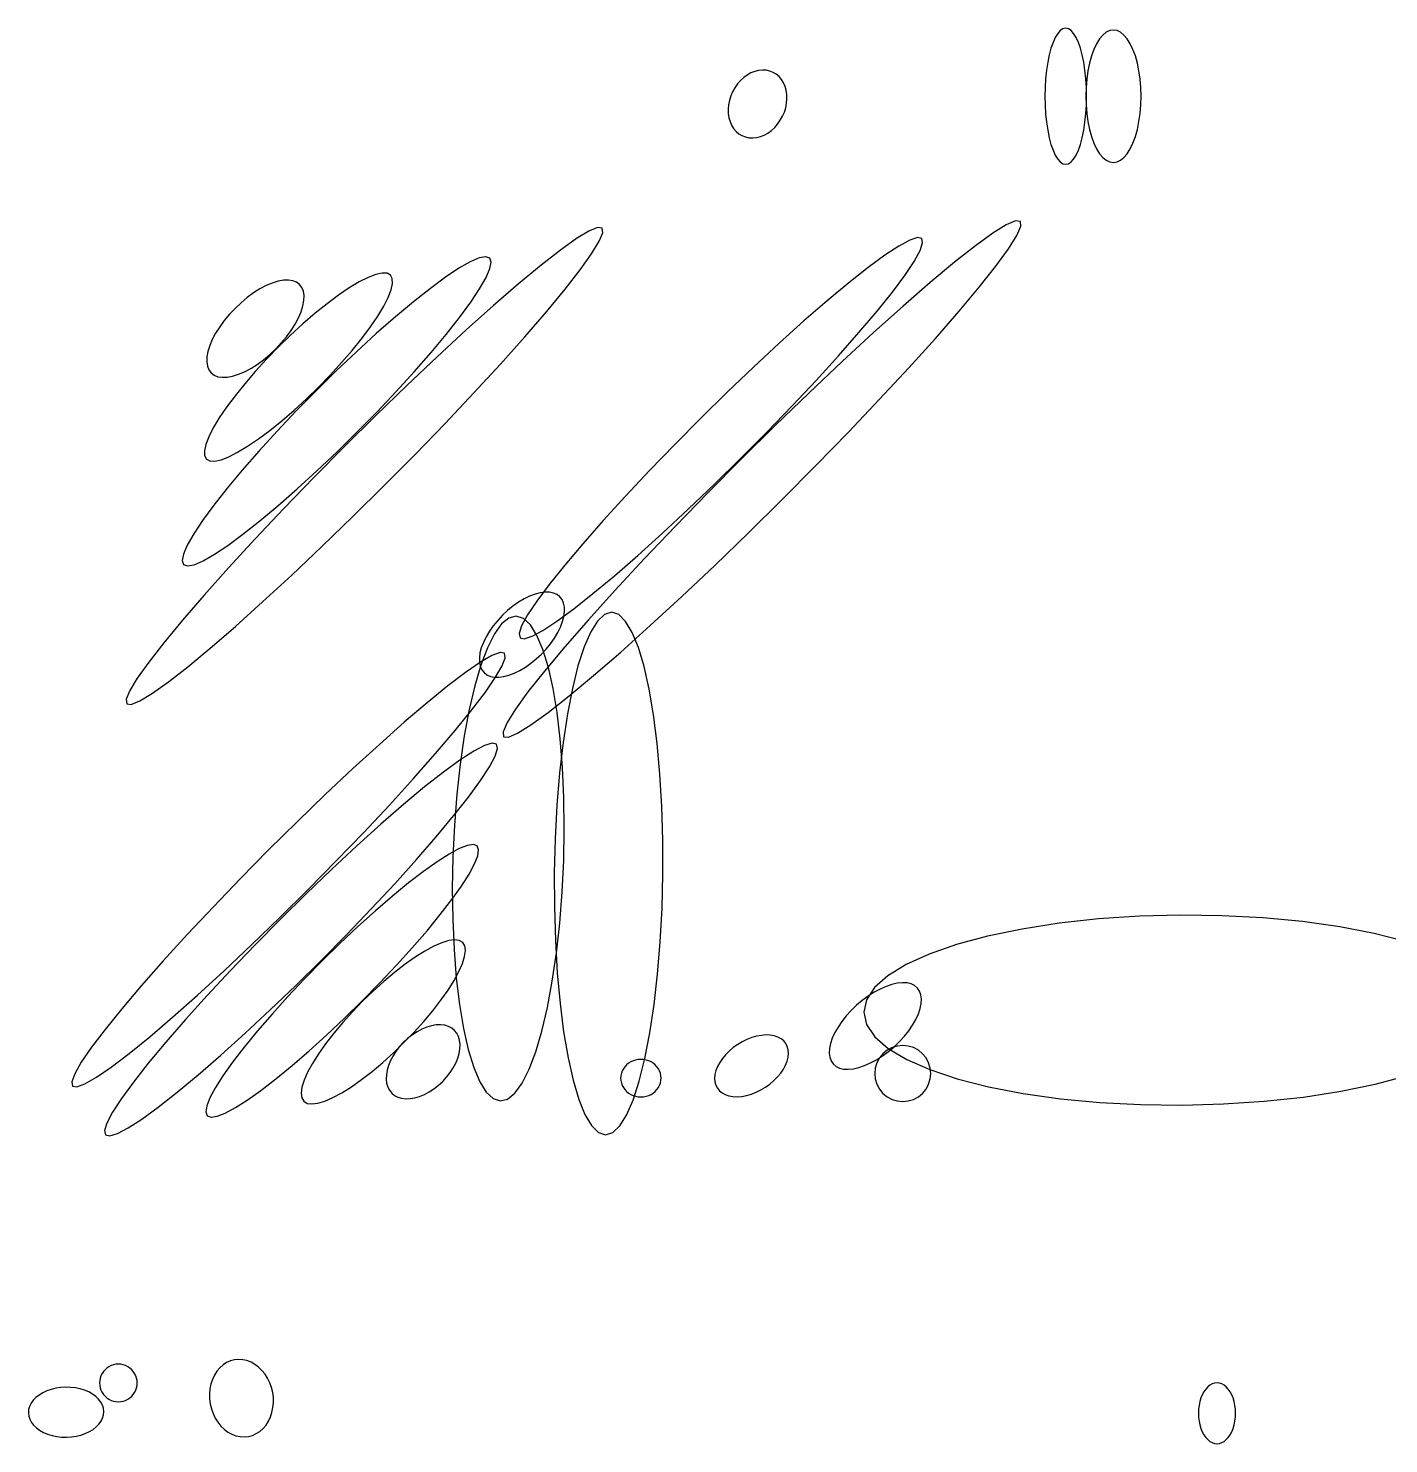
# Model space of a CAD drawing. Extents: x -292 to 292, y -205 to 211.
# Drawn here: x 70.76 to 107.87, y 99.4 to 138.03 of the extents above; entities that cross this region are included whole.
import ezdxf

# ---------------------------------------------------------------- set-up
doc = ezdxf.new("R2010")
doc.units = 0

msp = doc.modelspace()

# ---------------------------------------------------------------- linework, layer by layer
at = {"layer": 'CIRCLES'}
for p, q in [((94.19, 110.142), (94.074, 110.046)), ((94.322, 110.212), (94.19, 110.142)), ((94.466, 110.256), (94.322, 110.212)), ((94.615, 110.27), (94.466, 110.256)), ((94.764, 110.256), (94.615, 110.27)), ((94.908, 110.212), (94.764, 110.256)), ((95.04, 110.142), (94.908, 110.212)), ((95.156, 110.046), (95.04, 110.142)), ((93.909, 109.798), (93.865, 109.655)), ((93.979, 109.931), (93.909, 109.798)), ((94.074, 110.046), (93.979, 109.931)), ((95.251, 109.931), (95.156, 110.046)), ((95.321, 109.798), (95.251, 109.931)), ((95.365, 109.655), (95.321, 109.798)), ((93.865, 109.655), (93.85, 109.506)), ((93.85, 109.506), (93.865, 109.357)), ((93.865, 109.357), (93.909, 109.213)), ((95.321, 109.213), (95.365, 109.357)), ((95.38, 109.506), (95.365, 109.655)), ((95.365, 109.357), (95.38, 109.506)), ((93.909, 109.213), (93.979, 109.081)), ((93.979, 109.081), (94.074, 108.965)), ((94.074, 108.965), (94.19, 108.87)), ((95.04, 108.87), (95.156, 108.965)), ((95.156, 108.965), (95.251, 109.081)), ((95.251, 109.081), (95.321, 109.213)), ((94.19, 108.87), (94.322, 108.799)), ((94.322, 108.799), (94.466, 108.756)), ((94.466, 108.756), (94.615, 108.741)), ((94.615, 108.741), (94.764, 108.756)), ((94.764, 108.756), (94.908, 108.799)), ((94.908, 108.799), (95.04, 108.87))]:
    msp.add_line(p, q, dxfattribs=at)
at = {"layer": 'ELLIPSES'}
for p, q in [((98.913, 137.968), (98.843, 137.89)), ((98.986, 138.016), (98.913, 137.968)), ((99.06, 138.031), (98.986, 138.016)), ((99.134, 138.016), (99.06, 138.031)), ((99.207, 137.968), (99.134, 138.016)), ((99.277, 137.89), (99.207, 137.968)), ((100.167, 137.923), (100.073, 137.847)), ((100.263, 137.969), (100.167, 137.923)), ((100.362, 137.984), (100.263, 137.969)), ((100.46, 137.969), (100.362, 137.984)), ((100.557, 137.923), (100.46, 137.969)), ((100.65, 137.847), (100.557, 137.923)), ((98.714, 137.648), (98.658, 137.488)), ((98.776, 137.783), (98.714, 137.648)), ((98.843, 137.89), (98.776, 137.783)), ((99.344, 137.783), (99.277, 137.89)), ((99.406, 137.648), (99.344, 137.783)), ((99.462, 137.488), (99.406, 137.648)), ((99.903, 137.61), (99.829, 137.454)), ((99.985, 137.742), (99.903, 137.61)), ((100.073, 137.847), (99.985, 137.742)), ((100.739, 137.742), (100.65, 137.847)), ((100.821, 137.61), (100.739, 137.742)), ((100.895, 137.454), (100.821, 137.61)), ((98.609, 137.305), (98.568, 137.104)), ((98.658, 137.488), (98.609, 137.305)), ((99.511, 137.305), (99.462, 137.488)), ((99.552, 137.104), (99.511, 137.305)), ((99.764, 137.277), (99.709, 137.08)), ((99.829, 137.454), (99.764, 137.277)), ((100.96, 137.277), (100.895, 137.454)), ((101.015, 137.08), (100.96, 137.277)), ((90.372, 136.757), (90.276, 136.688)), ((90.472, 136.813), (90.372, 136.757)), ((90.576, 136.855), (90.472, 136.813)), ((90.681, 136.881), (90.576, 136.855)), ((90.785, 136.891), (90.681, 136.881)), ((90.888, 136.886), (90.785, 136.891)), ((90.986, 136.865), (90.888, 136.886)), ((91.079, 136.829), (90.986, 136.865)), ((91.164, 136.778), (91.079, 136.829)), ((91.24, 136.713), (91.164, 136.778)), ((98.535, 136.886), (98.511, 136.656)), ((98.568, 137.104), (98.535, 136.886)), ((99.585, 136.886), (99.552, 137.104)), ((99.609, 136.656), (99.585, 136.886)), ((99.665, 136.868), (99.633, 136.644)), ((99.709, 137.08), (99.665, 136.868)), ((101.058, 136.868), (101.015, 137.08)), ((101.09, 136.644), (101.058, 136.868)), ((90.033, 136.411), (89.972, 136.301)), ((90.105, 136.513), (90.033, 136.411)), ((90.187, 136.606), (90.105, 136.513)), ((90.276, 136.688), (90.187, 136.606)), ((91.307, 136.635), (91.24, 136.713)), ((91.362, 136.545), (91.307, 136.635)), ((91.406, 136.446), (91.362, 136.545)), ((91.436, 136.339), (91.406, 136.446)), ((98.497, 136.418), (98.492, 136.176)), ((98.511, 136.656), (98.497, 136.418)), ((99.614, 136.412), (99.608, 136.176)), ((99.623, 136.418), (99.609, 136.656)), ((99.633, 136.644), (99.614, 136.412)), ((99.628, 136.176), (99.623, 136.418)), ((101.109, 136.412), (101.09, 136.644)), ((101.116, 136.176), (101.109, 136.412)), ((89.885, 136.066), (89.861, 135.945)), ((89.923, 136.185), (89.885, 136.066)), ((89.972, 136.301), (89.923, 136.185)), ((91.422, 135.865), (91.446, 135.986)), ((91.453, 136.225), (91.436, 136.339)), ((91.446, 135.986), (91.456, 136.107)), ((91.456, 136.107), (91.453, 136.225)), ((98.492, 136.176), (98.497, 135.934)), ((99.608, 136.176), (99.614, 135.94)), ((99.623, 135.934), (99.628, 136.176)), ((101.109, 135.94), (101.116, 136.176)), ((89.861, 135.945), (89.851, 135.824)), ((89.851, 135.824), (89.854, 135.706)), ((89.854, 135.706), (89.871, 135.592)), ((89.871, 135.592), (89.902, 135.485)), ((91.274, 135.52), (91.335, 135.63)), ((91.335, 135.63), (91.385, 135.746)), ((91.385, 135.746), (91.422, 135.865)), ((98.497, 135.934), (98.511, 135.695)), ((98.511, 135.695), (98.535, 135.466)), ((99.585, 135.466), (99.609, 135.695)), ((99.609, 135.695), (99.623, 135.934)), ((99.614, 135.94), (99.633, 135.708)), ((99.633, 135.708), (99.665, 135.484)), ((101.058, 135.484), (101.09, 135.708)), ((101.09, 135.708), (101.109, 135.94)), ((89.902, 135.485), (89.945, 135.385)), ((89.945, 135.385), (90, 135.296)), ((90, 135.296), (90.067, 135.218)), ((90.067, 135.218), (90.143, 135.153)), ((90.936, 135.174), (91.031, 135.243)), ((91.031, 135.243), (91.121, 135.325)), ((91.121, 135.325), (91.202, 135.418)), ((91.202, 135.418), (91.274, 135.52)), ((98.535, 135.466), (98.568, 135.248)), ((98.568, 135.248), (98.609, 135.046)), ((99.511, 135.046), (99.552, 135.248)), ((99.552, 135.248), (99.585, 135.466)), ((99.665, 135.484), (99.709, 135.272)), ((99.709, 135.272), (99.764, 135.075)), ((100.96, 135.075), (101.015, 135.272)), ((101.015, 135.272), (101.058, 135.484)), ((90.143, 135.153), (90.229, 135.102)), ((90.229, 135.102), (90.321, 135.066)), ((90.321, 135.066), (90.42, 135.045)), ((90.42, 135.045), (90.522, 135.039)), ((90.522, 135.039), (90.626, 135.05)), ((90.626, 135.05), (90.731, 135.076)), ((90.731, 135.076), (90.835, 135.118)), ((90.835, 135.118), (90.936, 135.174)), ((98.609, 135.046), (98.658, 134.864)), ((98.658, 134.864), (98.714, 134.704)), ((99.406, 134.704), (99.462, 134.864)), ((99.462, 134.864), (99.511, 135.046)), ((99.764, 135.075), (99.829, 134.897)), ((99.829, 134.897), (99.903, 134.741)), ((100.821, 134.741), (100.895, 134.897)), ((100.895, 134.897), (100.96, 135.075)), ((98.714, 134.704), (98.776, 134.569)), ((98.776, 134.569), (98.843, 134.461)), ((98.843, 134.461), (98.913, 134.383)), ((99.207, 134.383), (99.277, 134.461)), ((99.277, 134.461), (99.344, 134.569)), ((99.344, 134.569), (99.406, 134.704)), ((99.903, 134.741), (99.985, 134.61)), ((99.985, 134.61), (100.073, 134.505)), ((100.073, 134.505), (100.167, 134.429)), ((100.167, 134.429), (100.263, 134.383)), ((100.46, 134.383), (100.557, 134.429)), ((100.557, 134.429), (100.65, 134.505)), ((100.65, 134.505), (100.739, 134.61)), ((100.739, 134.61), (100.821, 134.741)), ((98.913, 134.383), (98.986, 134.336)), ((98.986, 134.336), (99.06, 134.32)), ((99.06, 134.32), (99.134, 134.336)), ((99.134, 134.336), (99.207, 134.383)), ((100.263, 134.383), (100.362, 134.367)), ((100.362, 134.367), (100.46, 134.383)), ((86.055, 132.498), (85.715, 132.291)), ((86.289, 132.594), (86.055, 132.498)), ((86.415, 132.58), (86.289, 132.594)), ((86.43, 132.454), (86.415, 132.58)), ((97.439, 132.665), (97.074, 132.438)), ((97.69, 132.773), (97.439, 132.665)), ((97.823, 132.761), (97.69, 132.773)), ((97.726, 132.377), (97.835, 132.628)), ((97.835, 132.628), (97.823, 132.761)), ((85.715, 132.291), (85.277, 131.979)), ((86.127, 131.88), (86.333, 132.219)), ((86.333, 132.219), (86.43, 132.454)), ((94.804, 132.25), (94.506, 132.089)), ((95.014, 132.318), (94.804, 132.25)), ((95.132, 132.293), (95.014, 132.318)), ((95.087, 131.966), (95.156, 132.175)), ((95.156, 132.175), (95.132, 132.293)), ((97.074, 132.438), (96.601, 132.097)), ((97.498, 132.013), (97.726, 132.377)), ((83.061, 131.764), (82.815, 131.658)), ((83.239, 131.798), (83.061, 131.764)), ((83.348, 131.761), (83.239, 131.798)), ((83.386, 131.652), (83.348, 131.761)), ((85.277, 131.979), (84.747, 131.565)), ((85.815, 131.441), (86.127, 131.88)), ((94.125, 131.838), (93.668, 131.501)), ((94.506, 132.089), (94.125, 131.838)), ((94.924, 131.669), (95.087, 131.966)), ((96.601, 132.097), (96.029, 131.646)), ((97.155, 131.541), (97.498, 132.013)), ((80.412, 131.353), (80.238, 131.315)), ((80.546, 131.347), (80.412, 131.353)), ((80.639, 131.297), (80.546, 131.347)), ((82.508, 131.481), (82.143, 131.239)), ((82.815, 131.658), (82.508, 131.481)), ((83.246, 131.228), (83.352, 131.473)), ((83.352, 131.473), (83.386, 131.652)), ((84.747, 131.565), (84.135, 131.058)), ((85.402, 130.911), (85.815, 131.441)), ((93.668, 131.501), (93.141, 131.085)), ((94.671, 131.289), (94.924, 131.669)), ((96.029, 131.646), (95.366, 131.094)), ((96.703, 130.97), (97.155, 131.541)), ((77.249, 131.009), (77.078, 130.918)), ((77.416, 131.08), (77.249, 131.009)), ((77.574, 131.13), (77.416, 131.08)), ((77.722, 131.157), (77.574, 131.13)), ((77.857, 131.162), (77.722, 131.157)), ((77.977, 131.144), (77.857, 131.162)), ((78.079, 131.104), (77.977, 131.144)), ((78.161, 131.042), (78.079, 131.104)), ((78.223, 130.959), (78.161, 131.042)), ((78.263, 130.857), (78.223, 130.959)), ((79.787, 131.111), (79.516, 130.949)), ((80.029, 131.234), (79.787, 131.111)), ((80.238, 131.315), (80.029, 131.234)), ((80.689, 131.204), (80.639, 131.297)), ((80.657, 130.896), (80.695, 131.069)), ((80.695, 131.069), (80.689, 131.204)), ((82.143, 131.239), (81.727, 130.933)), ((83.07, 130.92), (83.246, 131.228)), ((84.135, 131.058), (83.451, 130.466)), ((93.141, 131.085), (92.555, 130.597)), ((94.332, 130.834), (94.671, 131.289)), ((95.366, 131.094), (94.625, 130.451)), ((96.15, 130.309), (96.703, 130.97)), ((76.731, 130.682), (76.562, 130.541)), ((76.904, 130.808), (76.731, 130.682)), ((77.078, 130.918), (76.904, 130.808)), ((78.249, 130.455), (78.276, 130.603)), ((78.281, 130.738), (78.263, 130.857)), ((78.276, 130.603), (78.281, 130.738)), ((79.222, 130.749), (78.909, 130.516)), ((79.516, 130.949), (79.222, 130.749)), ((80.454, 130.444), (80.576, 130.686)), ((80.576, 130.686), (80.657, 130.896)), ((81.268, 130.57), (80.773, 130.156)), ((81.727, 130.933), (81.268, 130.57)), ((82.828, 130.555), (83.07, 130.92)), ((84.896, 130.298), (85.402, 130.911)), ((92.555, 130.597), (91.92, 130.044)), ((93.913, 130.31), (94.332, 130.834)), ((76.247, 130.226), (76.106, 130.057)), ((76.4, 130.388), (76.247, 130.226)), ((76.562, 130.541), (76.4, 130.388)), ((78.128, 130.13), (78.199, 130.296)), ((78.199, 130.296), (78.249, 130.455)), ((78.583, 130.253), (78.249, 129.965)), ((78.909, 130.516), (78.583, 130.253)), ((80.291, 130.174), (80.454, 130.444)), ((82.523, 130.139), (82.828, 130.555)), ((83.451, 130.466), (82.706, 129.799)), ((84.305, 129.613), (84.896, 130.298)), ((93.421, 129.726), (93.913, 130.31)), ((94.625, 130.451), (93.818, 129.727)), ((95.504, 129.569), (96.15, 130.309)), ((75.98, 129.884), (75.87, 129.71)), ((76.106, 130.057), (75.98, 129.884)), ((78.249, 129.965), (77.913, 129.657)), ((77.927, 129.785), (78.037, 129.958)), ((78.037, 129.958), (78.128, 130.13)), ((79.858, 129.567), (80.091, 129.88)), ((80.091, 129.88), (80.291, 130.174)), ((80.773, 130.156), (80.25, 129.698)), ((82.706, 129.799), (81.914, 129.069)), ((82.16, 129.679), (82.523, 130.139)), ((91.92, 130.044), (91.245, 129.437)), ((75.779, 129.539), (75.708, 129.372)), ((75.87, 129.71), (75.779, 129.539)), ((77.508, 129.28), (77.66, 129.443)), ((77.913, 129.657), (77.581, 129.334)), ((77.66, 129.443), (77.801, 129.612)), ((77.801, 129.612), (77.927, 129.785)), ((79.595, 129.241), (79.858, 129.567)), ((80.25, 129.698), (79.709, 129.204)), ((81.747, 129.183), (82.16, 129.679)), ((83.638, 128.868), (84.305, 129.613)), ((91.245, 129.437), (90.544, 128.785)), ((92.865, 129.094), (93.421, 129.726)), ((93.818, 129.727), (92.959, 128.934)), ((94.778, 128.764), (95.504, 129.569)), ((75.631, 129.065), (75.626, 128.931)), ((75.658, 129.213), (75.631, 129.065)), ((75.708, 129.372), (75.658, 129.213)), ((77.176, 128.987), (77.345, 129.127)), ((77.581, 129.334), (77.258, 129.002)), ((77.345, 129.127), (77.508, 129.28)), ((79.709, 129.204), (79.159, 128.681)), ((79.307, 128.907), (79.595, 129.241)), ((81.914, 129.069), (81.088, 128.287)), ((81.289, 128.66), (81.747, 129.183)), ((92.253, 128.423), (92.865, 129.094)), ((75.626, 128.931), (75.644, 128.811)), ((75.644, 128.811), (75.684, 128.709)), ((75.684, 128.709), (75.746, 128.627)), ((76.491, 128.589), (76.658, 128.66)), ((76.658, 128.66), (76.829, 128.751)), ((76.95, 128.666), (76.662, 128.332)), ((76.829, 128.751), (77.003, 128.86)), ((77.258, 129.002), (76.95, 128.666)), ((77.003, 128.86), (77.176, 128.987)), ((79.159, 128.681), (78.609, 128.14)), ((78.999, 128.571), (79.307, 128.907)), ((80.796, 128.119), (81.289, 128.66)), ((82.908, 128.075), (83.638, 128.868)), ((90.544, 128.785), (89.827, 128.1)), ((92.959, 128.934), (92.063, 128.086)), ((93.983, 127.907), (94.778, 128.764)), ((75.746, 128.627), (75.828, 128.565)), ((75.828, 128.565), (75.93, 128.524)), ((75.93, 128.524), (76.05, 128.506)), ((76.05, 128.506), (76.185, 128.511)), ((76.185, 128.511), (76.333, 128.539)), ((76.333, 128.539), (76.491, 128.589)), ((76.662, 128.332), (76.399, 128.005)), ((78.676, 128.238), (78.999, 128.571)), ((81.088, 128.287), (80.242, 127.468)), ((91.597, 127.725), (92.253, 128.423)), ((76.399, 128.005), (76.166, 127.693)), ((78.008, 127.607), (78.344, 127.915)), ((78.609, 128.14), (78.069, 127.589)), ((78.344, 127.915), (78.676, 128.238)), ((80.274, 127.568), (80.796, 128.119)), ((82.128, 127.248), (82.908, 128.075)), ((89.827, 128.1), (89.107, 127.393)), ((92.063, 128.086), (91.144, 127.198)), ((93.133, 127.013), (93.983, 127.907)), ((76.166, 127.693), (75.966, 127.399)), ((78.069, 127.589), (77.547, 127.039)), ((77.674, 127.319), (78.008, 127.607)), ((79.734, 127.017), (80.274, 127.568)), ((90.908, 127.012), (91.597, 127.725)), ((75.803, 127.128), (75.681, 126.886)), ((75.966, 127.399), (75.803, 127.128)), ((77.348, 127.057), (77.674, 127.319)), ((80.242, 127.468), (79.391, 126.625)), ((81.309, 126.402), (82.128, 127.248)), ((89.107, 127.393), (88.396, 126.677)), ((91.144, 127.198), (90.219, 126.286)), ((75.681, 126.886), (75.6, 126.677)), ((76.741, 126.624), (77.035, 126.823)), ((77.035, 126.823), (77.348, 127.057)), ((77.547, 127.039), (77.053, 126.497)), ((79.184, 126.476), (79.734, 127.017)), ((90.198, 126.296), (90.908, 127.012)), ((92.243, 126.097), (93.133, 127.013)), ((75.6, 126.677), (75.562, 126.503)), ((75.562, 126.503), (75.568, 126.369)), ((75.568, 126.369), (75.618, 126.276)), ((76.019, 126.257), (76.228, 126.338)), ((76.228, 126.338), (76.47, 126.461)), ((76.47, 126.461), (76.741, 126.624)), ((77.053, 126.497), (76.596, 125.974)), ((79.391, 126.625), (78.549, 125.773)), ((78.633, 125.954), (79.184, 126.476)), ((80.467, 125.55), (81.309, 126.402)), ((88.396, 126.677), (87.707, 125.964)), ((75.618, 126.276), (75.711, 126.226)), ((75.711, 126.226), (75.845, 126.22)), ((75.845, 126.22), (76.019, 126.257)), ((76.596, 125.974), (76.182, 125.478)), ((78.092, 125.459), (78.633, 125.954)), ((87.707, 125.964), (87.051, 125.266)), ((90.219, 126.286), (89.304, 125.363)), ((89.478, 125.59), (90.198, 126.296)), ((91.327, 125.174), (92.243, 126.097)), ((78.549, 125.773), (77.731, 124.926)), ((79.616, 124.707), (80.467, 125.55)), ((88.761, 124.905), (89.478, 125.59)), ((76.182, 125.478), (75.82, 125.018)), ((77.57, 125.001), (78.092, 125.459)), ((87.051, 125.266), (86.44, 124.596)), ((89.304, 125.363), (88.413, 124.447)), ((90.402, 124.262), (91.327, 125.174)), ((75.82, 125.018), (75.515, 124.602)), ((77.731, 124.926), (76.95, 124.099)), ((77.075, 124.587), (77.57, 125.001)), ((88.059, 124.253), (88.761, 124.905)), ((75.515, 124.602), (75.273, 124.237)), ((76.615, 124.224), (77.075, 124.587)), ((78.77, 123.888), (79.616, 124.707)), ((86.44, 124.596), (85.884, 123.963)), ((88.413, 124.447), (87.564, 123.553)), ((75.273, 124.237), (75.097, 123.929)), ((76.2, 123.919), (76.615, 124.224)), ((76.95, 124.099), (76.22, 123.307)), ((87.385, 123.645), (88.059, 124.253)), ((89.484, 123.374), (90.402, 124.262)), ((74.991, 123.684), (74.957, 123.505)), ((75.097, 123.929), (74.991, 123.684)), ((75.528, 123.5), (75.835, 123.676)), ((75.835, 123.676), (76.2, 123.919)), ((77.944, 123.106), (78.77, 123.888)), ((85.884, 123.963), (85.392, 123.38)), ((86.749, 123.093), (87.385, 123.645)), ((74.957, 123.505), (74.994, 123.396)), ((74.994, 123.396), (75.103, 123.359)), ((75.103, 123.359), (75.282, 123.393)), ((75.282, 123.393), (75.528, 123.5)), ((76.22, 123.307), (75.554, 122.562)), ((85.392, 123.38), (84.973, 122.856)), ((87.564, 123.553), (86.769, 122.696)), ((88.587, 122.526), (89.484, 123.374)), ((77.152, 122.375), (77.944, 123.106)), ((84.973, 122.856), (84.634, 122.4)), ((86.163, 122.604), (86.749, 123.093)), ((75.554, 122.562), (74.962, 121.877)), ((84.284, 122.46), (84.132, 122.369)), ((84.435, 122.534), (84.284, 122.46)), ((84.583, 122.59), (84.435, 122.534)), ((84.724, 122.627), (84.583, 122.59)), ((84.857, 122.644), (84.724, 122.627)), ((84.98, 122.642), (84.857, 122.644)), ((85.089, 122.62), (84.98, 122.642)), ((85.183, 122.578), (85.089, 122.62)), ((85.262, 122.517), (85.183, 122.578)), ((85.322, 122.439), (85.262, 122.517)), ((85.637, 122.188), (86.163, 122.604)), ((86.769, 122.696), (86.042, 121.891)), ((87.728, 121.733), (88.587, 122.526)), ((76.408, 121.708), (77.152, 122.375)), ((83.835, 122.144), (83.695, 122.013)), ((83.981, 122.263), (83.835, 122.144)), ((84.132, 122.369), (83.981, 122.263)), ((84.634, 122.4), (84.381, 122.021)), ((85.18, 121.852), (85.637, 122.188)), ((85.364, 122.345), (85.322, 122.439)), ((85.386, 122.235), (85.364, 122.345)), ((85.371, 121.98), (85.389, 122.113)), ((85.389, 122.113), (85.386, 122.235)), ((86.674, 122.093), (86.48, 122.034)), ((86.866, 122.03), (86.674, 122.093)), ((74.962, 121.877), (74.456, 121.264)), ((75.724, 121.116), (76.408, 121.708)), ((83.445, 121.727), (83.339, 121.577)), ((83.564, 121.874), (83.445, 121.727)), ((83.672, 121.774), (83.476, 121.502)), ((83.695, 122.013), (83.564, 121.874)), ((83.871, 121.936), (83.672, 121.774)), ((84.071, 121.986), (83.871, 121.936)), ((84.266, 121.923), (84.071, 121.986)), ((84.218, 121.724), (84.148, 121.514)), ((84.381, 122.021), (84.218, 121.724)), ((84.455, 121.748), (84.266, 121.923)), ((84.633, 121.464), (84.455, 121.748)), ((84.799, 121.601), (85.18, 121.852)), ((85.204, 121.54), (85.278, 121.691)), ((85.278, 121.691), (85.334, 121.839)), ((85.334, 121.839), (85.371, 121.98)), ((86.042, 121.891), (85.397, 121.151)), ((86.288, 121.855), (86.101, 121.557)), ((86.48, 122.034), (86.288, 121.855)), ((87.054, 121.846), (86.866, 122.03)), ((86.921, 121.009), (87.728, 121.733)), ((87.234, 121.544), (87.054, 121.846)), ((83.248, 121.424), (83.174, 121.273)), ((83.339, 121.577), (83.248, 121.424)), ((83.476, 121.502), (83.286, 121.125)), ((84.148, 121.514), (84.173, 121.396)), ((84.173, 121.396), (84.291, 121.371)), ((84.291, 121.371), (84.501, 121.44)), ((84.501, 121.44), (84.799, 121.601)), ((84.798, 121.075), (84.633, 121.464)), ((85.007, 121.237), (85.113, 121.387)), ((85.113, 121.387), (85.204, 121.54)), ((86.101, 121.557), (85.922, 121.147)), ((87.403, 121.129), (87.234, 121.544)), ((74.456, 121.264), (74.043, 120.734)), ((75.111, 120.609), (75.724, 121.116)), ((83.081, 120.984), (83.064, 120.851)), ((83.118, 121.126), (83.081, 120.984)), ((83.409, 120.914), (83.095, 120.732)), ((83.286, 121.125), (83.105, 120.65)), ((83.174, 121.273), (83.118, 121.126)), ((83.629, 120.996), (83.409, 120.914)), ((83.75, 120.976), (83.629, 120.996)), ((83.77, 120.855), (83.75, 120.976)), ((84.618, 120.82), (84.757, 120.951)), ((84.757, 120.951), (84.888, 121.091)), ((84.946, 120.589), (84.798, 121.075)), ((85.397, 121.151), (84.843, 120.49)), ((84.888, 121.091), (85.007, 121.237)), ((85.922, 121.147), (85.755, 120.631)), ((86.18, 120.366), (86.921, 121.009)), ((87.558, 120.61), (87.403, 121.129)), ((74.043, 120.734), (73.731, 120.295)), ((74.581, 120.196), (75.111, 120.609)), ((83.095, 120.732), (82.69, 120.454)), ((83.105, 120.65), (82.938, 120.084)), ((83.064, 120.851), (83.066, 120.729)), ((83.066, 120.729), (83.089, 120.619)), ((83.089, 120.619), (83.13, 120.525)), ((83.13, 120.525), (83.191, 120.447)), ((83.508, 120.32), (83.689, 120.636)), ((83.689, 120.636), (83.77, 120.855)), ((84.169, 120.504), (84.321, 120.595)), ((84.321, 120.595), (84.471, 120.701)), ((84.471, 120.701), (84.618, 120.82)), ((85.076, 120.014), (84.946, 120.589)), ((85.755, 120.631), (85.602, 120.018)), ((87.697, 119.993), (87.558, 120.61)), ((73.731, 120.295), (73.525, 119.955)), ((74.143, 119.883), (74.581, 120.196)), ((82.69, 120.454), (82.203, 120.083)), ((83.191, 120.447), (83.269, 120.386)), ((83.23, 119.916), (83.508, 120.32)), ((83.269, 120.386), (83.364, 120.344)), ((83.364, 120.344), (83.473, 120.322)), ((83.473, 120.322), (83.595, 120.32)), ((83.595, 120.32), (83.728, 120.337)), ((83.728, 120.337), (83.87, 120.374)), ((83.87, 120.374), (84.017, 120.43)), ((84.017, 120.43), (84.169, 120.504)), ((84.843, 120.49), (84.391, 119.919)), ((85.518, 119.814), (86.18, 120.366)), ((73.525, 119.955), (73.429, 119.721)), ((73.804, 119.677), (74.143, 119.883)), ((82.203, 120.083), (81.642, 119.626)), ((82.938, 120.084), (82.786, 119.438)), ((82.86, 119.428), (83.23, 119.916)), ((84.391, 119.919), (84.048, 119.447)), ((84.945, 119.363), (85.518, 119.814)), ((85.185, 119.359), (85.076, 120.014)), ((85.602, 120.018), (85.466, 119.318)), ((87.816, 119.291), (87.697, 119.993)), ((73.429, 119.721), (73.443, 119.595)), ((73.443, 119.595), (73.569, 119.58)), ((73.569, 119.58), (73.804, 119.677)), ((81.642, 119.626), (81.016, 119.092)), ((82.405, 118.865), (82.86, 119.428)), ((82.786, 119.438), (82.652, 118.723)), ((84.048, 119.447), (83.82, 119.083)), ((84.472, 119.022), (84.945, 119.363)), ((81.016, 119.092), (80.336, 118.488)), ((83.82, 119.083), (83.712, 118.832)), ((84.107, 118.795), (84.472, 119.022)), ((85.272, 118.637), (85.185, 119.359)), ((85.466, 119.318), (85.349, 118.544)), ((87.915, 118.514), (87.816, 119.291)), ((81.872, 118.238), (82.405, 118.865)), ((82.652, 118.723), (82.539, 117.95)), ((83.712, 118.832), (83.724, 118.699)), ((83.724, 118.699), (83.856, 118.687)), ((83.856, 118.687), (84.107, 118.795)), ((85.333, 117.858), (85.272, 118.637)), ((80.336, 118.488), (79.613, 117.826)), ((81.27, 117.556), (81.872, 118.238)), ((82.909, 118.301), (82.535, 118.058)), ((83.203, 118.456), (82.909, 118.301)), ((83.411, 118.521), (83.203, 118.456)), ((83.529, 118.493), (83.411, 118.521)), ((83.492, 118.167), (83.557, 118.375)), ((83.557, 118.375), (83.529, 118.493)), ((85.349, 118.544), (85.254, 117.709)), ((87.991, 117.677), (87.915, 118.514)), ((79.613, 117.826), (78.86, 117.117)), ((82.535, 118.058), (82.087, 117.732)), ((82.539, 117.95), (82.449, 117.133)), ((83.094, 117.499), (83.337, 117.874)), ((83.337, 117.874), (83.492, 118.167)), ((85.37, 117.037), (85.333, 117.858)), ((80.61, 116.832), (81.27, 117.556)), ((82.087, 117.732), (81.572, 117.327)), ((82.768, 117.051), (83.094, 117.499)), ((85.254, 117.709), (85.181, 116.827)), ((88.042, 116.793), (87.991, 117.677)), ((78.86, 117.117), (78.09, 116.373)), ((81.572, 117.327), (80.999, 116.851)), ((82.363, 116.536), (82.768, 117.051)), ((82.449, 117.133), (82.382, 116.286)), ((79.903, 116.077), (80.61, 116.832)), ((80.999, 116.851), (80.379, 116.311)), ((85.181, 116.827), (85.133, 115.913)), ((85.381, 116.187), (85.37, 117.037)), ((88.07, 115.878), (88.042, 116.793)), ((78.09, 116.373), (77.316, 115.607)), ((80.379, 116.311), (79.721, 115.718)), ((81.886, 115.964), (82.363, 116.536)), ((82.382, 116.286), (82.341, 115.423)), ((79.16, 115.306), (79.903, 116.077)), ((81.347, 115.343), (81.886, 115.964)), ((85.133, 115.913), (85.109, 114.982)), ((85.365, 115.323), (85.381, 116.187)), ((77.316, 115.607), (76.552, 114.831)), ((79.721, 115.718), (79.037, 115.081)), ((82.515, 115.644), (82.238, 115.495)), ((82.737, 115.731), (82.515, 115.644)), ((82.901, 115.755), (82.737, 115.731)), ((83.004, 115.716), (82.901, 115.755)), ((83.043, 115.613), (83.004, 115.716)), ((83.019, 115.449), (83.043, 115.613)), ((88.071, 114.948), (88.07, 115.878)), ((78.396, 114.53), (79.16, 115.306)), ((80.754, 114.685), (81.347, 115.343)), ((81.911, 115.287), (81.54, 115.023)), ((82.238, 115.495), (81.911, 115.287)), ((82.341, 115.423), (82.326, 114.559)), ((82.783, 114.95), (82.932, 115.227)), ((82.932, 115.227), (83.019, 115.449)), ((85.324, 114.461), (85.365, 115.323)), ((76.552, 114.831), (75.81, 114.059)), ((79.037, 115.081), (78.338, 114.411)), ((81.54, 115.023), (81.131, 114.708)), ((82.575, 114.623), (82.783, 114.95)), ((85.109, 114.982), (85.111, 114.052)), ((88.048, 114.018), (88.071, 114.948)), ((77.622, 113.763), (78.396, 114.53)), ((78.338, 114.411), (77.638, 113.72)), ((80.117, 114.001), (80.754, 114.685)), ((80.691, 114.348), (80.227, 113.947)), ((81.131, 114.708), (80.691, 114.348)), ((82.311, 114.252), (82.575, 114.623)), ((82.326, 114.559), (82.336, 113.71)), ((85.258, 113.613), (85.324, 114.461)), ((75.81, 114.059), (75.102, 113.305)), ((79.447, 113.303), (80.117, 114.001)), ((81.996, 113.843), (82.311, 114.252)), ((85.111, 114.052), (85.138, 113.137)), ((87.999, 113.103), (88.048, 114.018)), ((76.852, 113.019), (77.622, 113.763)), ((77.638, 113.72), (76.946, 113.019)), ((80.227, 113.947), (79.748, 113.514)), ((81.636, 113.403), (81.996, 113.843)), ((82.336, 113.71), (82.373, 112.888)), ((85.167, 112.796), (85.258, 113.613)), ((98.886, 113.607), (97.87, 113.45)), ((99.958, 113.723), (98.886, 113.607)), ((101.069, 113.796), (99.958, 113.723)), ((102.2, 113.826), (101.069, 113.796)), ((103.331, 113.811), (102.2, 113.826)), ((104.443, 113.753), (103.331, 113.811)), ((105.517, 113.651), (104.443, 113.753)), ((106.535, 113.508), (105.517, 113.651)), ((75.102, 113.305), (74.442, 112.581)), ((78.756, 112.602), (79.447, 113.303)), ((79.748, 113.514), (79.262, 113.056)), ((81.235, 112.939), (81.636, 113.403)), ((96.929, 113.255), (96.078, 113.026)), ((97.87, 113.45), (96.929, 113.255)), ((107.479, 113.326), (106.535, 113.508)), ((108.332, 113.108), (107.479, 113.326)), ((76.099, 112.31), (76.852, 113.019)), ((76.946, 113.019), (76.276, 112.32)), ((79.262, 113.056), (78.777, 112.58)), ((80.802, 112.46), (81.235, 112.939)), ((81.575, 112.846), (81.313, 112.682)), ((81.818, 112.977), (81.575, 112.846)), ((82.037, 113.073), (81.818, 112.977)), ((82.228, 113.132), (82.037, 113.073)), ((82.39, 113.153), (82.228, 113.132)), ((82.373, 112.888), (82.435, 112.11)), ((82.517, 113.136), (82.39, 113.153)), ((82.61, 113.081), (82.517, 113.136)), ((82.665, 112.988), (82.61, 113.081)), ((82.661, 112.699), (82.682, 112.861)), ((82.682, 112.861), (82.665, 112.988)), ((85.054, 112.024), (85.167, 112.796)), ((85.138, 113.137), (85.19, 112.253)), ((87.927, 112.221), (87.999, 113.103)), ((96.078, 113.026), (95.333, 112.767)), ((74.442, 112.581), (73.84, 111.899)), ((78.055, 111.91), (78.756, 112.602)), ((78.777, 112.58), (78.301, 112.095)), ((80.344, 111.974), (80.802, 112.46)), ((81.037, 112.487), (80.75, 112.266)), ((81.313, 112.682), (81.037, 112.487)), ((82.506, 112.289), (82.602, 112.508)), ((82.602, 112.508), (82.661, 112.699)), ((94.705, 112.481), (94.206, 112.173)), ((95.333, 112.767), (94.705, 112.481)), ((75.377, 111.648), (76.099, 112.31)), ((76.276, 112.32), (75.639, 111.636)), ((78.301, 112.095), (77.843, 111.609)), ((80.75, 112.266), (80.458, 112.021)), ((82.211, 111.785), (82.375, 112.046)), ((82.375, 112.046), (82.506, 112.289)), ((82.435, 112.11), (82.521, 111.387)), ((84.921, 111.308), (85.054, 112.024)), ((85.19, 112.253), (85.266, 111.416)), ((87.831, 111.386), (87.927, 112.221)), ((94.206, 112.173), (93.843, 111.85)), ((73.84, 111.899), (73.307, 111.271)), ((74.697, 111.045), (75.377, 111.648)), ((75.639, 111.636), (75.046, 110.978)), ((77.356, 111.241), (78.055, 111.91)), ((79.868, 111.489), (80.344, 111.974)), ((80.165, 111.757), (79.878, 111.48)), ((80.458, 112.021), (80.165, 111.757)), ((82.016, 111.508), (82.211, 111.785)), ((93.843, 111.85), (93.624, 111.516)), ((93.833, 111.723), (93.669, 111.619)), ((93.997, 111.812), (93.833, 111.723)), ((94.16, 111.884), (93.997, 111.812)), ((94.317, 111.937), (94.16, 111.884)), ((94.466, 111.97), (94.317, 111.937)), ((94.605, 111.984), (94.466, 111.97)), ((94.732, 111.977), (94.605, 111.984)), ((94.843, 111.951), (94.732, 111.977)), ((94.938, 111.904), (94.843, 111.951)), ((95.015, 111.839), (94.938, 111.904)), ((95.072, 111.756), (95.015, 111.839)), ((95.108, 111.657), (95.072, 111.756)), ((95.124, 111.543), (95.108, 111.657)), ((73.307, 111.271), (72.852, 110.709)), ((77.843, 111.609), (77.41, 111.13)), ((79.383, 111.013), (79.868, 111.489)), ((79.878, 111.48), (79.6, 111.192)), ((81.795, 111.221), (82.016, 111.508)), ((82.521, 111.387), (82.63, 110.732)), ((84.769, 110.662), (84.921, 111.308)), ((85.266, 111.416), (85.364, 110.64)), ((87.714, 110.612), (87.831, 111.386)), ((93.355, 111.37), (93.209, 111.23)), ((93.509, 111.5), (93.355, 111.37)), ((93.669, 111.619), (93.509, 111.5)), ((93.624, 111.516), (93.553, 111.177)), ((95.041, 111.135), (95.09, 111.28)), ((95.09, 111.28), (95.117, 111.417)), ((95.117, 111.417), (95.124, 111.543)), ((74.07, 110.51), (74.697, 111.045)), ((75.046, 110.978), (74.507, 110.358)), ((76.672, 110.604), (77.356, 111.241)), ((77.41, 111.13), (77.01, 110.667)), ((78.897, 110.555), (79.383, 111.013)), ((79.336, 110.9), (79.092, 110.607)), ((79.6, 111.192), (79.336, 110.9)), ((81.286, 110.636), (81.55, 110.929)), ((81.55, 110.929), (81.795, 111.221)), ((92.954, 110.93), (92.849, 110.775)), ((93.075, 111.082), (92.954, 110.93)), ((93.209, 111.23), (93.075, 111.082)), ((93.553, 111.177), (93.629, 110.84)), ((94.884, 110.83), (94.972, 110.984)), ((94.972, 110.984), (95.041, 111.135)), ((72.852, 110.709), (72.482, 110.221)), ((73.509, 110.053), (74.07, 110.51)), ((76.014, 110.01), (76.672, 110.604)), ((77.01, 110.667), (76.649, 110.227)), ((78.418, 110.122), (78.897, 110.555)), ((79.092, 110.607), (78.87, 110.32)), ((81.008, 110.349), (81.286, 110.636)), ((81.237, 110.564), (81.113, 110.468)), ((81.365, 110.647), (81.237, 110.564)), ((81.497, 110.717), (81.365, 110.647)), ((81.629, 110.771), (81.497, 110.717)), ((81.759, 110.809), (81.629, 110.771)), ((81.885, 110.831), (81.759, 110.809)), ((82.006, 110.835), (81.885, 110.831)), ((82.118, 110.822), (82.006, 110.835)), ((82.22, 110.792), (82.118, 110.822)), ((82.31, 110.745), (82.22, 110.792)), ((82.387, 110.683), (82.31, 110.745)), ((82.45, 110.606), (82.387, 110.683)), ((82.496, 110.515), (82.45, 110.606)), ((82.526, 110.413), (82.496, 110.515)), ((82.63, 110.732), (82.76, 110.157)), ((84.601, 110.096), (84.769, 110.662)), ((85.364, 110.64), (85.484, 109.937)), ((87.578, 109.913), (87.714, 110.612)), ((90.497, 110.486), (90.365, 110.435)), ((90.628, 110.524), (90.497, 110.486)), ((90.757, 110.548), (90.628, 110.524)), ((90.882, 110.558), (90.757, 110.548)), ((91, 110.553), (90.882, 110.558)), ((91.109, 110.534), (91, 110.553)), ((91.207, 110.501), (91.109, 110.534)), ((91.294, 110.455), (91.207, 110.501)), ((92.762, 110.621), (92.693, 110.471)), ((92.849, 110.775), (92.762, 110.621)), ((93.629, 110.84), (93.852, 110.509)), ((93.852, 110.509), (94.219, 110.19)), ((94.525, 110.376), (94.659, 110.523)), ((94.659, 110.523), (94.779, 110.675)), ((94.779, 110.675), (94.884, 110.83)), ((72.482, 110.221), (72.205, 109.816)), ((74.507, 110.358), (74.03, 109.785)), ((76.649, 110.227), (76.334, 109.818)), ((77.955, 109.722), (78.418, 110.122)), ((78.87, 110.32), (78.676, 110.044)), ((80.793, 110.121), (80.71, 109.992)), ((80.721, 110.071), (81.008, 110.349)), ((80.89, 110.244), (80.793, 110.121)), ((80.997, 110.36), (80.89, 110.244)), ((81.113, 110.468), (80.997, 110.36)), ((82.514, 110.054), (82.535, 110.181)), ((82.54, 110.301), (82.526, 110.413)), ((82.535, 110.181), (82.54, 110.301)), ((82.76, 110.157), (82.909, 109.671)), ((84.421, 109.621), (84.601, 110.096)), ((89.882, 110.119), (89.783, 110.019)), ((89.992, 110.212), (89.882, 110.119)), ((90.111, 110.297), (89.992, 110.212)), ((90.236, 110.371), (90.111, 110.297)), ((90.365, 110.435), (90.236, 110.371)), ((91.366, 110.396), (91.294, 110.455)), ((91.424, 110.325), (91.366, 110.396)), ((91.465, 110.244), (91.424, 110.325)), ((91.49, 110.154), (91.465, 110.244)), ((91.498, 110.056), (91.49, 110.154)), ((92.617, 110.188), (92.61, 110.062)), ((92.644, 110.325), (92.617, 110.188)), ((92.693, 110.471), (92.644, 110.325)), ((94.064, 109.986), (94.225, 110.105)), ((94.219, 110.19), (94.722, 109.89)), ((94.225, 110.105), (94.379, 110.235)), ((94.379, 110.235), (94.525, 110.376)), ((72.205, 109.816), (72.024, 109.501)), ((73.022, 109.683), (73.509, 110.053)), ((74.03, 109.785), (73.625, 109.27)), ((75.394, 109.471), (76.014, 110.01)), ((76.334, 109.818), (76.07, 109.446)), ((77.515, 109.361), (77.955, 109.722)), ((78.511, 109.782), (78.38, 109.539)), ((78.676, 110.044), (78.511, 109.782)), ((80.136, 109.563), (80.428, 109.807)), ((80.428, 109.807), (80.721, 110.071)), ((80.586, 109.729), (80.548, 109.598)), ((80.64, 109.861), (80.586, 109.729)), ((80.71, 109.992), (80.64, 109.861)), ((82.352, 109.661), (82.422, 109.792)), ((82.422, 109.792), (82.476, 109.924)), ((82.476, 109.924), (82.514, 110.054)), ((85.484, 109.937), (85.622, 109.321)), ((87.081, 109.741), (87.033, 109.691)), ((87.135, 109.785), (87.081, 109.741)), ((87.195, 109.823), (87.135, 109.785)), ((87.26, 109.852), (87.195, 109.823)), ((87.328, 109.874), (87.26, 109.852)), ((87.399, 109.887), (87.328, 109.874)), ((87.471, 109.891), (87.399, 109.887)), ((87.425, 109.3), (87.578, 109.913)), ((87.543, 109.887), (87.471, 109.891)), ((87.614, 109.874), (87.543, 109.887)), ((87.683, 109.852), (87.614, 109.874)), ((87.747, 109.823), (87.683, 109.852)), ((87.808, 109.785), (87.747, 109.823)), ((87.862, 109.741), (87.808, 109.785)), ((87.91, 109.691), (87.862, 109.741)), ((89.621, 109.805), (89.562, 109.695)), ((89.695, 109.914), (89.621, 109.805)), ((89.783, 110.019), (89.695, 109.914)), ((91.36, 109.626), (91.419, 109.736)), ((91.419, 109.736), (91.462, 109.845)), ((91.462, 109.845), (91.489, 109.953)), ((91.489, 109.953), (91.498, 110.056)), ((92.61, 110.062), (92.625, 109.948)), ((92.625, 109.948), (92.662, 109.849)), ((92.662, 109.849), (92.719, 109.766)), ((92.719, 109.766), (92.795, 109.701)), ((93.417, 109.669), (93.574, 109.722)), ((93.574, 109.722), (93.736, 109.793)), ((93.736, 109.793), (93.901, 109.882)), ((93.901, 109.882), (94.064, 109.986)), ((94.722, 109.89), (95.354, 109.612)), ((72.024, 109.501), (71.943, 109.281)), ((72.303, 109.222), (72.618, 109.404)), ((72.618, 109.404), (73.022, 109.683)), ((74.821, 108.995), (75.394, 109.471)), ((76.07, 109.446), (75.862, 109.12)), ((77.106, 109.046), (77.515, 109.361)), ((78.284, 109.321), (78.225, 109.129)), ((78.38, 109.539), (78.284, 109.321)), ((79.573, 109.147), (79.849, 109.341)), ((79.849, 109.341), (80.136, 109.563)), ((80.527, 109.472), (80.522, 109.352)), ((80.522, 109.352), (80.535, 109.24)), ((80.548, 109.598), (80.527, 109.472)), ((82.065, 109.292), (82.172, 109.409)), ((82.172, 109.409), (82.268, 109.532)), ((82.268, 109.532), (82.352, 109.661)), ((82.909, 109.671), (83.074, 109.282)), ((84.231, 109.244), (84.421, 109.621)), ((85.622, 109.321), (85.777, 108.801)), ((86.923, 109.446), (86.919, 109.379)), ((86.919, 109.379), (86.923, 109.312)), ((86.938, 109.511), (86.923, 109.446)), ((86.961, 109.575), (86.938, 109.511)), ((86.993, 109.635), (86.961, 109.575)), ((87.033, 109.691), (86.993, 109.635)), ((87.95, 109.635), (87.91, 109.691)), ((87.982, 109.575), (87.95, 109.635)), ((88.005, 109.511), (87.982, 109.575)), ((88.019, 109.446), (88.005, 109.511)), ((88.024, 109.379), (88.019, 109.446)), ((88.019, 109.312), (88.024, 109.379)), ((89.492, 109.478), (89.483, 109.375)), ((89.483, 109.375), (89.491, 109.277)), ((89.519, 109.585), (89.492, 109.478)), ((89.562, 109.695), (89.519, 109.585)), ((91.099, 109.312), (91.198, 109.412)), ((91.198, 109.412), (91.286, 109.517)), ((91.286, 109.517), (91.36, 109.626)), ((92.795, 109.701), (92.89, 109.654)), ((92.89, 109.654), (93.002, 109.628)), ((93.002, 109.628), (93.129, 109.621)), ((93.129, 109.621), (93.268, 109.635)), ((93.268, 109.635), (93.417, 109.669)), ((95.354, 109.612), (96.103, 109.362)), ((96.103, 109.362), (96.956, 109.145)), ((107.506, 109.215), (108.357, 109.444)), ((71.943, 109.281), (71.963, 109.16)), ((71.963, 109.16), (72.084, 109.141)), ((72.084, 109.141), (72.303, 109.222)), ((73.625, 109.27), (73.299, 108.822)), ((74.306, 108.59), (74.821, 108.995)), ((75.862, 109.12), (75.713, 108.843)), ((76.734, 108.782), (77.106, 109.046)), ((78.225, 109.129), (78.204, 108.968)), ((78.204, 108.968), (78.221, 108.84)), ((79.068, 108.851), (79.311, 108.982)), ((79.311, 108.982), (79.573, 109.147)), ((80.535, 109.24), (80.566, 109.137)), ((80.566, 109.137), (80.612, 109.047)), ((80.612, 109.047), (80.675, 108.97)), ((80.675, 108.97), (80.752, 108.908)), ((81.433, 108.881), (81.565, 108.936)), ((81.565, 108.936), (81.697, 109.005)), ((81.697, 109.005), (81.825, 109.089)), ((81.825, 109.089), (81.949, 109.185)), ((81.949, 109.185), (82.065, 109.292)), ((83.074, 109.282), (83.252, 108.998)), ((83.252, 108.998), (83.44, 108.823)), ((83.835, 108.81), (84.035, 108.973)), ((84.035, 108.973), (84.231, 109.244)), ((86.923, 109.312), (86.938, 109.246)), ((86.938, 109.246), (86.961, 109.183)), ((86.961, 109.183), (86.993, 109.122)), ((86.993, 109.122), (87.033, 109.067)), ((87.033, 109.067), (87.081, 109.016)), ((87.081, 109.016), (87.135, 108.972)), ((87.135, 108.972), (87.195, 108.935)), ((87.195, 108.935), (87.26, 108.905)), ((87.258, 108.783), (87.425, 109.3)), ((87.683, 108.905), (87.747, 108.935)), ((87.747, 108.935), (87.808, 108.972)), ((87.808, 108.972), (87.862, 109.016)), ((87.862, 109.016), (87.91, 109.067)), ((87.91, 109.067), (87.95, 109.122)), ((87.95, 109.122), (87.982, 109.183)), ((87.982, 109.183), (88.005, 109.246)), ((88.005, 109.246), (88.019, 109.312)), ((89.491, 109.277), (89.516, 109.187)), ((89.516, 109.187), (89.557, 109.106)), ((89.557, 109.106), (89.615, 109.035)), ((89.615, 109.035), (89.687, 108.976)), ((89.687, 108.976), (89.774, 108.93)), ((90.353, 108.907), (90.484, 108.945)), ((90.484, 108.945), (90.616, 108.996)), ((90.616, 108.996), (90.745, 109.06)), ((90.745, 109.06), (90.87, 109.134)), ((90.87, 109.134), (90.989, 109.219)), ((90.989, 109.219), (91.099, 109.312)), ((96.956, 109.145), (97.9, 108.963)), ((97.9, 108.963), (98.917, 108.819)), ((105.549, 108.864), (106.565, 109.02)), ((106.565, 109.02), (107.506, 109.215)), ((73.299, 108.822), (73.056, 108.448)), ((73.858, 108.263), (74.306, 108.59)), ((75.626, 108.62), (75.602, 108.456)), ((75.713, 108.843), (75.626, 108.62)), ((76.131, 108.425), (76.408, 108.574)), ((76.408, 108.574), (76.734, 108.782)), ((78.221, 108.84), (78.277, 108.748)), ((78.277, 108.748), (78.369, 108.692)), ((78.369, 108.692), (78.497, 108.675)), ((78.497, 108.675), (78.658, 108.696)), ((78.658, 108.696), (78.849, 108.755)), ((78.849, 108.755), (79.068, 108.851)), ((80.752, 108.908), (80.842, 108.861)), ((80.842, 108.861), (80.944, 108.831)), ((80.944, 108.831), (81.056, 108.818)), ((81.056, 108.818), (81.177, 108.822)), ((81.177, 108.822), (81.303, 108.843)), ((81.303, 108.843), (81.433, 108.881)), ((83.44, 108.823), (83.636, 108.76)), ((83.636, 108.76), (83.835, 108.81)), ((85.777, 108.801), (85.946, 108.386)), ((87.08, 108.373), (87.258, 108.783)), ((87.26, 108.905), (87.328, 108.884)), ((87.328, 108.884), (87.399, 108.87)), ((87.399, 108.87), (87.471, 108.866)), ((87.471, 108.866), (87.543, 108.87)), ((87.543, 108.87), (87.614, 108.884)), ((87.614, 108.884), (87.683, 108.905)), ((89.774, 108.93), (89.872, 108.897)), ((89.872, 108.897), (89.981, 108.878)), ((89.981, 108.878), (90.099, 108.873)), ((90.099, 108.873), (90.224, 108.883)), ((90.224, 108.883), (90.353, 108.907)), ((98.917, 108.819), (99.991, 108.718)), ((99.991, 108.718), (101.104, 108.659)), ((101.104, 108.659), (102.235, 108.644)), ((102.235, 108.644), (103.366, 108.674)), ((103.366, 108.674), (104.477, 108.748)), ((104.477, 108.748), (105.549, 108.864)), ((73.056, 108.448), (72.901, 108.154)), ((73.484, 108.02), (73.858, 108.263)), ((75.602, 108.456), (75.642, 108.354)), ((75.642, 108.354), (75.744, 108.314)), ((75.744, 108.314), (75.908, 108.338)), ((75.908, 108.338), (76.131, 108.425)), ((85.946, 108.386), (86.126, 108.085)), ((86.893, 108.076), (87.08, 108.373)), ((72.901, 108.154), (72.836, 107.947)), ((72.836, 107.947), (72.864, 107.828)), ((72.864, 107.828), (72.982, 107.801)), ((72.982, 107.801), (73.19, 107.865)), ((73.19, 107.865), (73.484, 108.02)), ((86.126, 108.085), (86.314, 107.9)), ((86.314, 107.9), (86.507, 107.837)), ((86.507, 107.837), (86.701, 107.896)), ((86.701, 107.896), (86.893, 108.076)), ((76.169, 101.615), (76.071, 101.551)), ((76.273, 101.661), (76.169, 101.615)), ((76.383, 101.69), (76.273, 101.661)), ((76.496, 101.702), (76.383, 101.69)), ((76.61, 101.695), (76.496, 101.702)), ((76.724, 101.67), (76.61, 101.695)), ((76.835, 101.628), (76.724, 101.67)), ((76.941, 101.569), (76.835, 101.628)), ((72.741, 101.257), (72.719, 101.193)), ((72.771, 101.317), (72.741, 101.257)), ((72.808, 101.373), (72.771, 101.317)), ((72.852, 101.423), (72.808, 101.373)), ((72.903, 101.468), (72.852, 101.423)), ((72.959, 101.505), (72.903, 101.468)), ((73.019, 101.535), (72.959, 101.505)), ((73.083, 101.556), (73.019, 101.535)), ((73.148, 101.57), (73.083, 101.556)), ((73.215, 101.574), (73.148, 101.57)), ((73.283, 101.57), (73.215, 101.574)), ((73.348, 101.556), (73.283, 101.57)), ((73.412, 101.535), (73.348, 101.556)), ((73.472, 101.505), (73.412, 101.535)), ((73.528, 101.468), (73.472, 101.505)), ((73.579, 101.423), (73.528, 101.468)), ((73.623, 101.373), (73.579, 101.423)), ((73.66, 101.317), (73.623, 101.373)), ((73.69, 101.257), (73.66, 101.317)), ((73.712, 101.193), (73.69, 101.257)), ((75.836, 101.274), (75.781, 101.158)), ((75.904, 101.38), (75.836, 101.274)), ((75.982, 101.473), (75.904, 101.38)), ((76.071, 101.551), (75.982, 101.473)), ((77.042, 101.494), (76.941, 101.569)), ((77.134, 101.405), (77.042, 101.494)), ((77.217, 101.303), (77.134, 101.405)), ((77.288, 101.189), (77.217, 101.303)), ((71.264, 100.843), (71.153, 100.792)), ((71.384, 100.885), (71.264, 100.843)), ((71.511, 100.916), (71.384, 100.885)), ((71.643, 100.935), (71.511, 100.916)), ((71.777, 100.943), (71.643, 100.935)), ((71.911, 100.94), (71.777, 100.943)), ((72.044, 100.925), (71.911, 100.94)), ((72.172, 100.898), (72.044, 100.925)), ((72.293, 100.861), (72.172, 100.898)), ((72.406, 100.814), (72.293, 100.861)), ((72.706, 101.127), (72.702, 101.06)), ((72.702, 101.06), (72.706, 100.993)), ((72.719, 101.193), (72.706, 101.127)), ((72.706, 100.993), (72.719, 100.927)), ((72.719, 100.927), (72.741, 100.864)), ((72.741, 100.864), (72.771, 100.803)), ((73.66, 100.803), (73.69, 100.864)), ((73.69, 100.864), (73.712, 100.927)), ((73.725, 101.127), (73.712, 101.193)), ((73.712, 100.927), (73.725, 100.993)), ((73.729, 101.06), (73.725, 101.127)), ((73.725, 100.993), (73.729, 101.06)), ((75.713, 100.902), (75.701, 100.766)), ((75.74, 101.033), (75.713, 100.902)), ((75.781, 101.158), (75.74, 101.033)), ((77.348, 101.066), (77.288, 101.189)), ((77.394, 100.936), (77.348, 101.066)), ((77.426, 100.801), (77.394, 100.936)), ((102.829, 100.823), (102.785, 100.741)), ((102.879, 100.894), (102.829, 100.823)), ((102.934, 100.955), (102.879, 100.894)), ((102.994, 101.003), (102.934, 100.955)), ((103.056, 101.038), (102.994, 101.003)), ((103.121, 101.059), (103.056, 101.038)), ((103.188, 101.066), (103.121, 101.059)), ((103.254, 101.059), (103.188, 101.066)), ((103.319, 101.038), (103.254, 101.059)), ((103.381, 101.003), (103.319, 101.038)), ((103.441, 100.955), (103.381, 101.003)), ((103.496, 100.894), (103.441, 100.955)), ((103.546, 100.823), (103.496, 100.894)), ((103.59, 100.741), (103.546, 100.823)), ((70.833, 100.507), (70.792, 100.422)), ((70.892, 100.588), (70.833, 100.507)), ((70.965, 100.663), (70.892, 100.588)), ((71.053, 100.731), (70.965, 100.663)), ((71.153, 100.792), (71.053, 100.731)), ((72.508, 100.757), (72.406, 100.814)), ((72.598, 100.691), (72.508, 100.757)), ((72.674, 100.618), (72.598, 100.691)), ((72.735, 100.54), (72.674, 100.618)), ((72.78, 100.456), (72.735, 100.54)), ((72.771, 100.803), (72.808, 100.748)), ((72.807, 100.369), (72.78, 100.456)), ((72.808, 100.748), (72.852, 100.697)), ((72.852, 100.697), (72.903, 100.653)), ((72.903, 100.653), (72.959, 100.615)), ((72.959, 100.615), (73.019, 100.586)), ((73.019, 100.586), (73.083, 100.564)), ((73.083, 100.564), (73.148, 100.551)), ((73.148, 100.551), (73.215, 100.547)), ((73.215, 100.547), (73.283, 100.551)), ((73.283, 100.551), (73.348, 100.564)), ((73.348, 100.564), (73.412, 100.586)), ((73.412, 100.586), (73.472, 100.615)), ((73.472, 100.615), (73.528, 100.653)), ((73.528, 100.653), (73.579, 100.697)), ((73.579, 100.697), (73.623, 100.748)), ((73.623, 100.748), (73.66, 100.803)), ((75.701, 100.766), (75.704, 100.628)), ((75.704, 100.628), (75.721, 100.49)), ((75.721, 100.49), (75.754, 100.355)), ((77.444, 100.663), (77.426, 100.801)), ((77.434, 100.39), (77.446, 100.525)), ((77.446, 100.525), (77.444, 100.663)), ((102.698, 100.45), (102.685, 100.343)), ((102.719, 100.553), (102.698, 100.45)), ((102.748, 100.651), (102.719, 100.553)), ((102.785, 100.741), (102.748, 100.651)), ((103.627, 100.651), (103.59, 100.741)), ((103.656, 100.553), (103.627, 100.651)), ((103.677, 100.45), (103.656, 100.553)), ((103.69, 100.343), (103.677, 100.45)), ((70.767, 100.334), (70.76, 100.245)), ((70.76, 100.245), (70.77, 100.156)), ((70.792, 100.422), (70.767, 100.334)), ((70.77, 100.156), (70.798, 100.069)), ((70.798, 100.069), (70.842, 99.986)), ((72.744, 100.018), (72.786, 100.104)), ((72.786, 100.104), (72.811, 100.191)), ((72.818, 100.28), (72.807, 100.369)), ((72.811, 100.191), (72.818, 100.28)), ((75.754, 100.355), (75.8, 100.225)), ((75.8, 100.225), (75.859, 100.102)), ((75.859, 100.102), (75.931, 99.988)), ((77.311, 100.017), (77.366, 100.133)), ((77.366, 100.133), (77.407, 100.258)), ((77.407, 100.258), (77.434, 100.39)), ((102.685, 100.343), (102.681, 100.235)), ((102.681, 100.235), (102.685, 100.126)), ((102.685, 100.126), (102.698, 100.02)), ((103.677, 100.02), (103.69, 100.126)), ((103.694, 100.235), (103.69, 100.343)), ((103.69, 100.126), (103.694, 100.235)), ((70.842, 99.986), (70.903, 99.907)), ((70.903, 99.907), (70.979, 99.834)), ((70.979, 99.834), (71.069, 99.769)), ((71.069, 99.769), (71.172, 99.712)), ((71.172, 99.712), (71.284, 99.664)), ((71.284, 99.664), (71.406, 99.627)), ((72.193, 99.64), (72.313, 99.682)), ((72.313, 99.682), (72.425, 99.733)), ((72.425, 99.733), (72.525, 99.794)), ((72.525, 99.794), (72.612, 99.862)), ((72.612, 99.862), (72.686, 99.938)), ((72.686, 99.938), (72.744, 100.018)), ((75.931, 99.988), (76.014, 99.886)), ((76.014, 99.886), (76.106, 99.797)), ((76.106, 99.797), (76.206, 99.722)), ((76.206, 99.722), (76.313, 99.663)), ((76.313, 99.663), (76.424, 99.621)), ((76.874, 99.63), (76.979, 99.677)), ((76.979, 99.677), (77.076, 99.74)), ((77.076, 99.74), (77.165, 99.819)), ((77.165, 99.819), (77.244, 99.911)), ((77.244, 99.911), (77.311, 100.017)), ((102.698, 100.02), (102.719, 99.917)), ((102.719, 99.917), (102.748, 99.819)), ((102.748, 99.819), (102.785, 99.729)), ((102.785, 99.729), (102.829, 99.647)), ((103.546, 99.647), (103.59, 99.729)), ((103.59, 99.729), (103.627, 99.819)), ((103.627, 99.819), (103.656, 99.917)), ((103.656, 99.917), (103.677, 100.02)), ((71.406, 99.627), (71.534, 99.6)), ((71.534, 99.6), (71.666, 99.585)), ((71.666, 99.585), (71.8, 99.582)), ((71.8, 99.582), (71.935, 99.59)), ((71.935, 99.59), (72.066, 99.61)), ((72.066, 99.61), (72.193, 99.64)), ((76.424, 99.621), (76.537, 99.596)), ((76.537, 99.596), (76.652, 99.589)), ((76.652, 99.589), (76.764, 99.601)), ((76.764, 99.601), (76.874, 99.63)), ((102.829, 99.647), (102.879, 99.575)), ((102.879, 99.575), (102.934, 99.515)), ((102.934, 99.515), (102.994, 99.467)), ((102.994, 99.467), (103.056, 99.432)), ((103.056, 99.432), (103.121, 99.41)), ((103.121, 99.41), (103.188, 99.403)), ((103.188, 99.403), (103.254, 99.41)), ((103.254, 99.41), (103.319, 99.432)), ((103.319, 99.432), (103.381, 99.467)), ((103.381, 99.467), (103.441, 99.515)), ((103.441, 99.515), (103.496, 99.575)), ((103.496, 99.575), (103.546, 99.647))]:
    msp.add_line(p, q, dxfattribs=at)

doc.saveas('drawing.dxf')
